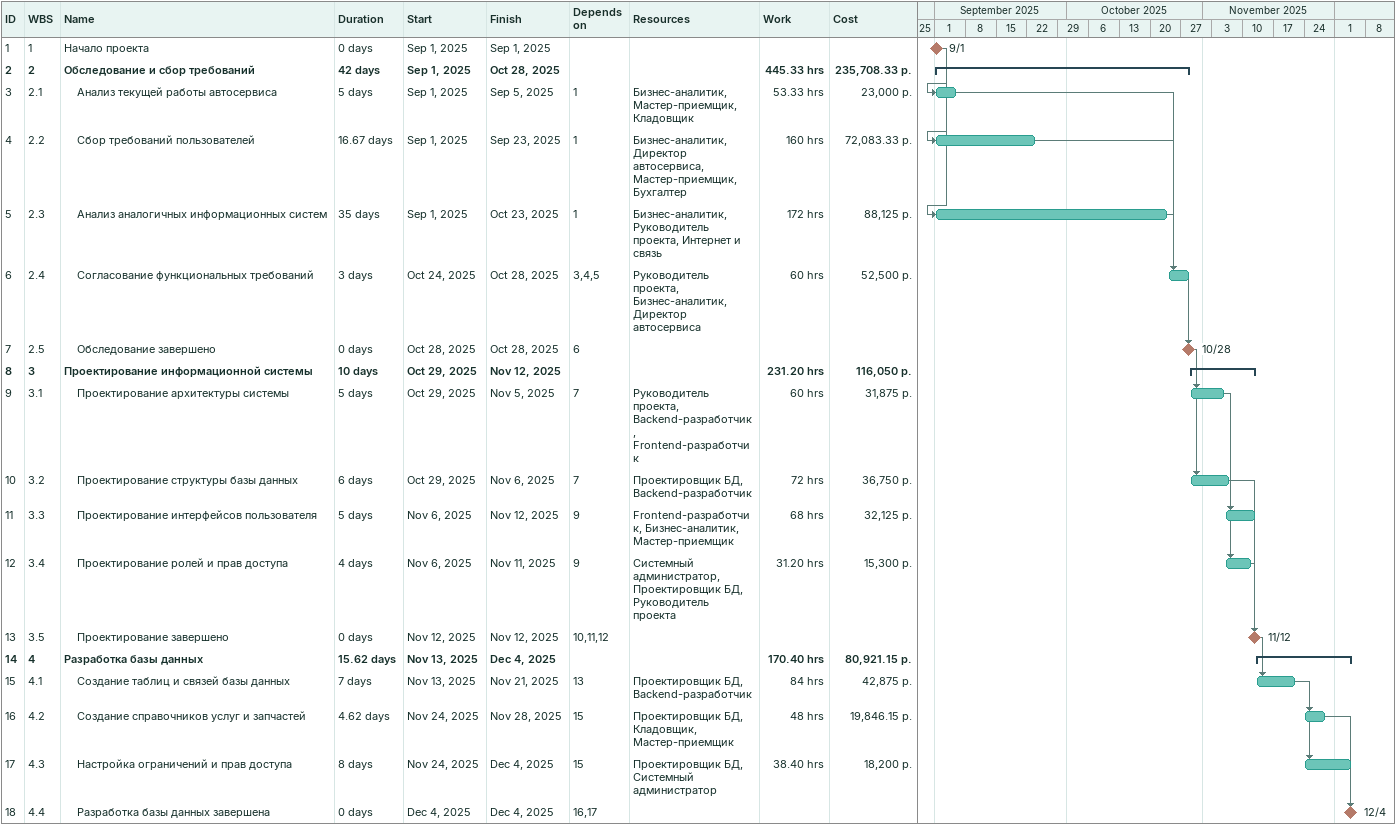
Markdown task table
| ID | WBS | Task | Duration | Start | Finish | Predecessors | Resources | Work (h) | Cost (р.) |
|---|---|---|---|---|---|---|---|---|---|
| 1 | 1 | Начало проекта | 0d | 2025-09-01 | 2025-09-01 |  |  |  |  |
| 2 | 2 | **Обследование и сбор требований** | 42d | 2025-09-01 | 2025-10-28 |  |  | 445.33 | 235708.33 |
| 3 | 2.1 | Анализ текущей работы автосервиса | 5d | 2025-09-01 | 2025-09-05 | 1 | Бизнес-аналитик, Мастер-приемщик, Кладовщик | 53.33 | 23000 |
| 4 | 2.2 | Сбор требований пользователей | 16.67d | 2025-09-01 | 2025-09-23 | 1 | Бизнес-аналитик, Директор автосервиса, Мастер-приемщик, Бухгалтер | 160 | 72083.33 |
| 5 | 2.3 | Анализ аналогичных информационных систем | 35d | 2025-09-01 | 2025-10-23 | 1 | Бизнес-аналитик, Руководитель проекта, Интернет и связь | 172 | 88125 |
| 6 | 2.4 | Согласование функциональных требований | 3d | 2025-10-24 | 2025-10-28 | 3, 4, 5 | Руководитель проекта, Бизнес-аналитик, Директор автосервиса | 60 | 52500 |
| 7 | 2.5 | Обследование завершено | 0d | 2025-10-28 | 2025-10-28 | 6 |  |  |  |
| 8 | 3 | **Проектирование информационной системы** | 10d | 2025-10-29 | 2025-11-12 |  |  | 231.20 | 116050 |
| 9 | 3.1 | Проектирование архитектуры системы | 5d | 2025-10-29 | 2025-11-05 | 7 | Руководитель проекта, Backend-разработчик, Frontend-разработчик | 60 | 31875 |
| 10 | 3.2 | Проектирование структуры базы данных | 6d | 2025-10-29 | 2025-11-06 | 7 | Проектировщик БД, Backend-разработчик | 72 | 36750 |
| 11 | 3.3 | Проектирование интерфейсов пользователя | 5d | 2025-11-06 | 2025-11-12 | 9 | Frontend-разработчик, Бизнес-аналитик, Мастер-приемщик | 68 | 32125 |
| 12 | 3.4 | Проектирование ролей и прав доступа | 4d | 2025-11-06 | 2025-11-11 | 9 | Системный администратор, Проектировщик БД, Руководитель проекта | 31.20 | 15300 |
| 13 | 3.5 | Проектирование завершено | 0d | 2025-11-12 | 2025-11-12 | 10, 11, 12 |  |  |  |
| 14 | 4 | **Разработка базы данных** | 15.62d | 2025-11-13 | 2025-12-04 |  |  | 170.40 | 80921.15 |
| 15 | 4.1 | Создание таблиц и связей базы данных | 7d | 2025-11-13 | 2025-11-21 | 13 | Проектировщик БД, Backend-разработчик | 84 | 42875 |
| 16 | 4.2 | Создание справочников услуг и запчастей | 4.62d | 2025-11-24 | 2025-11-28 | 15 | Проектировщик БД, Кладовщик, Мастер-приемщик | 48 | 19846.15 |
| 17 | 4.3 | Настройка ограничений и прав доступа | 8d | 2025-11-24 | 2025-12-04 | 15 | Проектировщик БД, Системный администратор | 38.40 | 18200 |
| 18 | 4.4 | Разработка базы данных завершена | 0d | 2025-12-04 | 2025-12-04 | 16, 17 |  |  |  |
